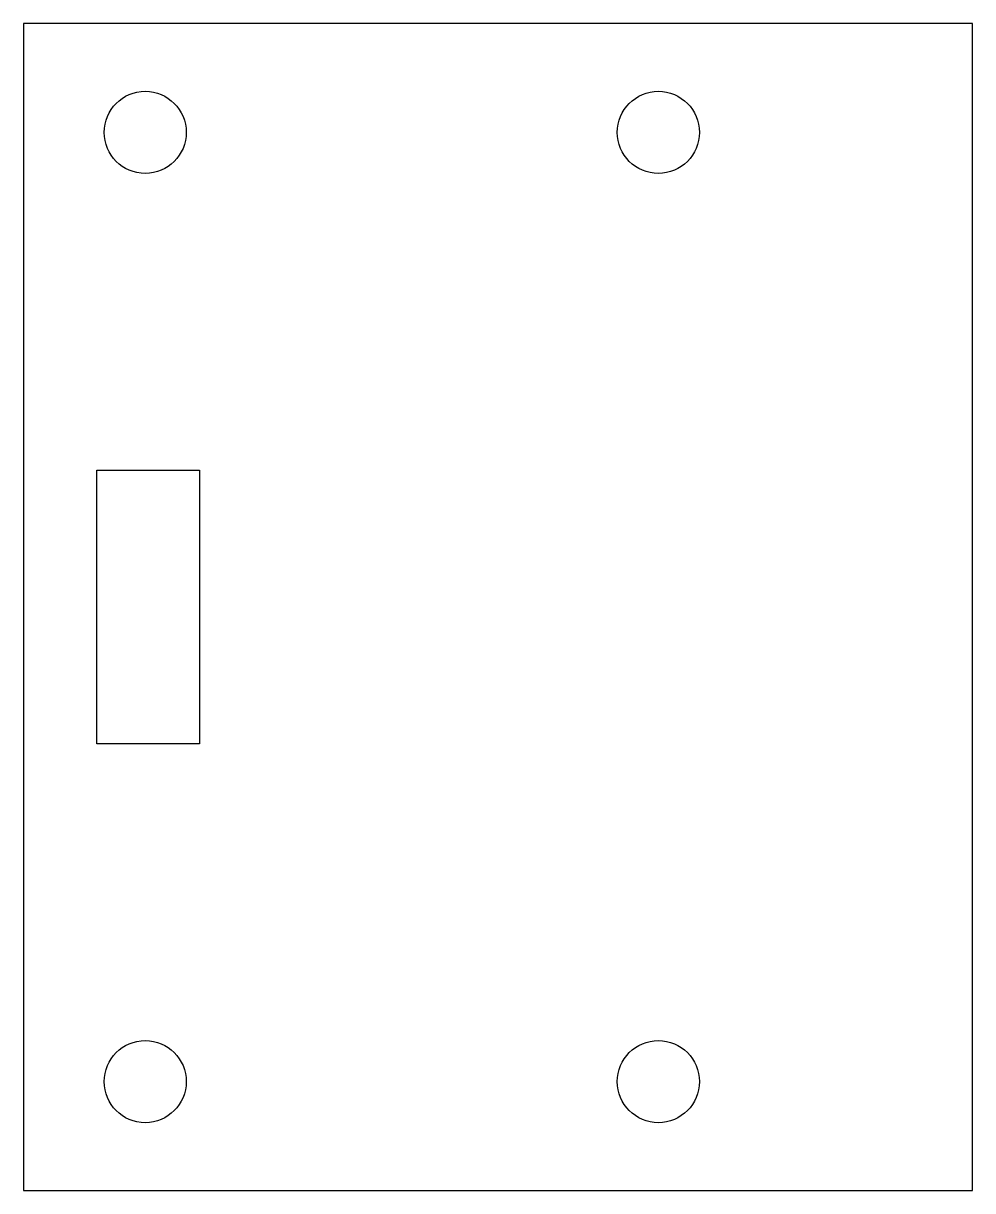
# Model space of a CAD drawing. Header units: millimetres. Extents: x -37 to 0, y 0 to 45.5.
import ezdxf

# ---------------------------------------------------------------- set-up
doc = ezdxf.new("R2010")
doc.units = ezdxf.units.MM
doc.layers.add('Shape2DView005', color=7, linetype='CONTINUOUS')

msp = doc.modelspace()

# ---------------------------------------------------------------- linework, layer by layer
at = {"layer": 'Shape2DView005'}
for p, q in [((0, 45.5), (-37, 45.5)), ((-37, 45.5), (-37, 0)), ((0, 0), (0, 45.5)), ((-34.14, 17.42), (-34.14, 28.08)), ((-34.14, 28.08), (-30.14, 28.08)), ((-30.14, 28.08), (-30.14, 17.42)), ((-30.14, 17.42), (-34.14, 17.42)), ((-37, 0), (0, 0))]:
    msp.add_line(p, q, dxfattribs=at)
for centre in [(-32.25, 41.25), (-12.25, 41.25), (-32.25, 4.25), (-12.25, 4.25)]:
    msp.add_circle(centre, 1.6, dxfattribs=at)

doc.saveas('drawing.dxf')
